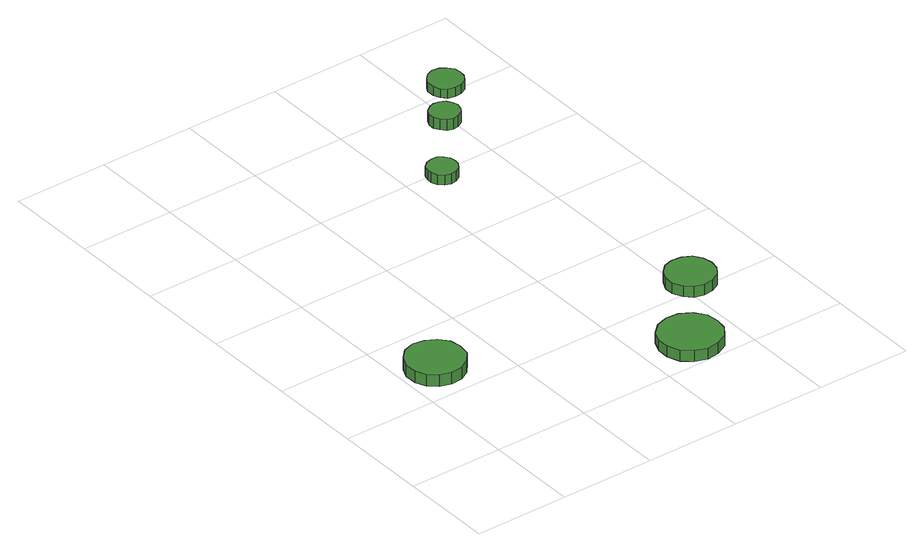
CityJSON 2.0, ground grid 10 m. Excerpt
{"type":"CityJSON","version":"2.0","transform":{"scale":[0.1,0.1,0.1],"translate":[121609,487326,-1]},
"CityObjects":{
"tree1":{"type":"SolitaryVegetationObject","attributes":{"function":"something"},"geometry":[{"type":"MultiSurface","lod":"1","boundaries":[[[0,1,2,3,4,5,6,7,8,9,10,11,12,13,14]],[[15,16,17,18,19,20,21,22,23,24,25,26,27,28,29]],[[0,29,28,1]],[[1,28,27,2]],[[2,27,26,3]],[[3,26,25,4]],[[4,25,24,5]],[[5,24,23,6]],[[6,23,22,7]],[[7,22,21,8]],[[8,21,20,9]],[[9,20,19,10]],[[10,19,18,11]],[[11,18,17,12]],[[12,17,16,13]],[[13,16,15,14]],[[14,15,29,0]]]}]},
"tree2":{"type":"SolitaryVegetationObject","attributes":{"function":"something"},"geometry":[{"type":"MultiSurface","lod":"1","boundaries":[[[30,31,32,33,34,35,36,37,38,39,40,41,42,43,44]],[[45,46,47,48,49,50,51,52,53,54,55,56,57,58,59]],[[30,59,58,31]],[[31,58,57,32]],[[32,57,56,33]],[[33,56,55,34]],[[34,55,54,35]],[[35,54,53,36]],[[36,53,52,37]],[[37,52,51,38]],[[38,51,50,39]],[[39,50,49,40]],[[40,49,48,41]],[[41,48,47,42]],[[42,47,46,43]],[[43,46,45,44]],[[44,45,59,30]]]}]},
"tree3":{"type":"SolitaryVegetationObject","attributes":{"function":"something"},"geometry":[{"type":"MultiSurface","lod":"1","boundaries":[[[60,61,62,63,64,65,66,67,68,69,70,71,72,73,74]],[[75,76,77,78,79,80,81,82,83,84,85,86,87,88,89]],[[60,89,88,61]],[[61,88,87,62]],[[62,87,86,63]],[[63,86,85,64]],[[64,85,84,65]],[[65,84,83,66]],[[66,83,82,67]],[[67,82,81,68]],[[68,81,80,69]],[[69,80,79,70]],[[70,79,78,71]],[[71,78,77,72]],[[72,77,76,73]],[[73,76,75,74]],[[74,75,89,60]]]}]},
"tree4":{"type":"SolitaryVegetationObject","attributes":{"function":"something"},"geometry":[{"type":"MultiSurface","lod":"1","boundaries":[[[90,91,92,93,94,95,96,97,98,99,100,101,102,103,104]],[[105,106,107,108,109,110,111,112,113,114,115,116,117,118,119]],[[90,119,118,91]],[[91,118,117,92]],[[92,117,116,93]],[[93,116,115,94]],[[94,115,114,95]],[[95,114,113,96]],[[96,113,112,97]],[[97,112,111,98]],[[98,111,110,99]],[[99,110,109,100]],[[100,109,108,101]],[[101,108,107,102]],[[102,107,106,103]],[[103,106,105,104]],[[104,105,119,90]]]}]},
"tree5":{"type":"SolitaryVegetationObject","attributes":{"function":"something"},"geometry":[{"type":"MultiSurface","lod":"1","boundaries":[[[120,121,122,123,124,125,126,127,128,129,130,131,132,133,134]],[[135,136,137,138,139,140,141,142,143,144,145,146,147,148,149]],[[120,149,148,121]],[[121,148,147,122]],[[122,147,146,123]],[[123,146,145,124]],[[124,145,144,125]],[[125,144,143,126]],[[126,143,142,127]],[[127,142,141,128]],[[128,141,140,129]],[[129,140,139,130]],[[130,139,138,131]],[[131,138,137,132]],[[132,137,136,133]],[[133,136,135,134]],[[134,135,149,120]]]}]},
"tree6":{"type":"SolitaryVegetationObject","attributes":{"function":"something"},"geometry":[{"type":"MultiSurface","lod":"1","boundaries":[[[150,151,152,153,154,155,156,157,158,159,160,161,162,163,164]],[[165,166,167,168,169,170,171,172,173,174,175,176,177,178,179]],[[150,179,178,151]],[[151,178,177,152]],[[152,177,176,153]],[[153,176,175,154]],[[154,175,174,155]],[[155,174,173,156]],[[156,173,172,157]],[[157,172,171,158]],[[158,171,170,159]],[[159,170,169,160]],[[160,169,168,161]],[[161,168,167,162]],[[162,167,166,163]],[[163,166,165,164]],[[164,165,179,150]]]}]}
},
"vertices":[
[65,142,20],[63,154,20],[55,164,20],[44,170,20],[32,172,20],[20,168,20],[11,159,20],[6,148,20],[6,135,20],[11,124,20],[20,116,20],[32,112,20],[44,113,20],[55,119,20],[63,129,20],[63,129,7],[55,119,7],[44,113,7],[32,112,7],[20,116,7],[11,124,7],[6,135,7],[6,148,7],[11,159,7],[20,168,7],[32,172,7],[44,170,7],[55,164,7],[63,154,7],[65,142,7],
[282,33,18],[280,46,18],[272,57,18],[260,64,18],[247,65,18],[234,61,18],[224,52,18],[219,40,18],[219,27,18],[224,14,18],[234,6,18],[247,1,18],[260,3,18],[272,9,18],[280,20,18],[280,20,6],[272,9,6],[260,3,6],[247,1,6],[234,6,6],[224,14,6],[219,27,6],[219,40,6],[224,52,6],[234,61,6],[247,65,6],[260,64,6],[272,57,6],[280,46,6],[282,33,6],
[337,113,18],[335,123,18],[329,132,18],[320,137,18],[309,138,18],[299,135,18],[292,128,18],[287,118,18],[287,108,18],[292,98,18],[299,91,18],[309,88,18],[320,89,18],[329,94,18],[335,103,18],[335,103,6],[329,94,6],[320,89,6],[309,88,6],[299,91,6],[292,98,6],[287,108,6],[287,118,6],[292,128,6],[299,135,6],[309,138,6],[320,137,6],[329,132,6],[335,123,6],[337,113,6],
[252,393,18],[251,399,18],[247,404,18],[242,408,18],[235,408,18],[229,406,18],[224,402,18],[222,396,18],[222,390,18],[224,384,18],[229,379,18],[235,377,18],[242,378,18],[247,381,18],[251,387,18],[251,387,7],[247,381,7],[242,378,7],[235,377,7],[229,379,7],[224,384,7],[222,390,7],[222,396,7],[224,402,7],[229,406,7],[235,408,7],[242,408,7],[247,404,7],[251,399,7],[252,393,7],
[309,463,20],[307,469,20],[304,474,20],[298,477,20],[292,478,20],[286,476,20],[281,472,20],[278,466,20],[278,459,20],[281,454,20],[286,449,20],[292,447,20],[298,448,20],[304,451,20],[307,456,20],[307,456,8],[304,451,8],[298,448,8],[292,447,8],[286,449,8],[281,454,8],[278,459,8],[278,466,8],[281,472,8],[286,476,8],[292,478,8],[298,477,8],[304,474,8],[307,469,8],[309,463,8],
[346,507,18],[345,514,18],[340,520,18],[334,524,18],[326,525,18],[319,522,18],[314,517,18],[311,511,18],[311,503,18],[314,496,18],[319,491,18],[326,489,18],[334,490,18],[340,493,18],[345,500,18],[345,500,8],[340,493,8],[334,490,8],[326,489,8],[319,491,8],[314,496,8],[311,503,8],[311,511,8],[314,517,8],[319,522,8],[326,525,8],[334,524,8],[340,520,8],[345,514,8],[346,507,8]
]}
